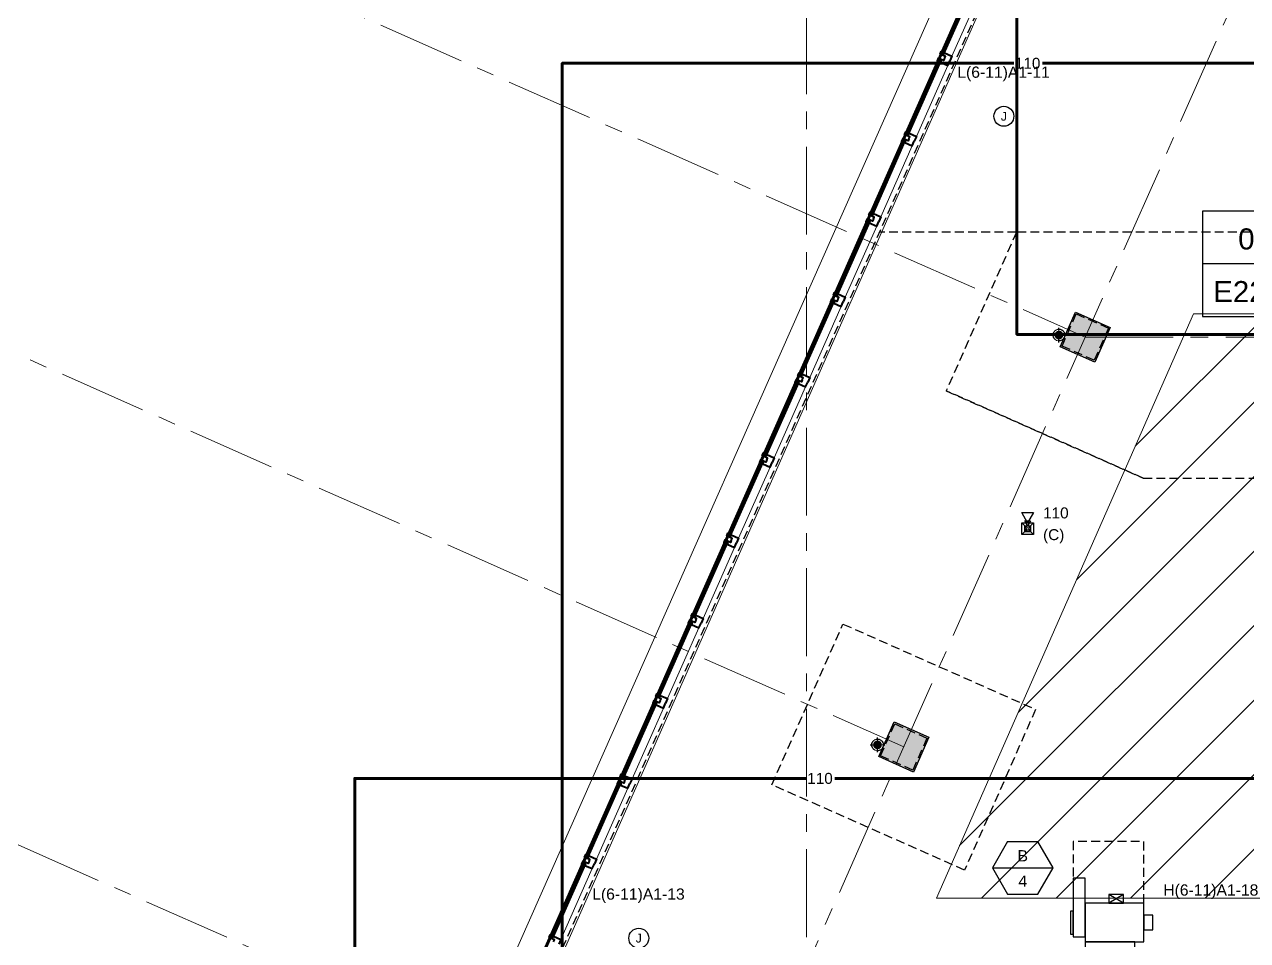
# Model space of a CAD drawing. Header units: inches. Extents: x -26500 to 0, y -3347 to 2257.
# Drawn here: x -24836 to -24000, y 515 to 1141 of the extents above; entities that cross this region are included whole.
import ezdxf
from ezdxf.enums import TextEntityAlignment as Align

# ---------------------------------------------------------------- set-up
doc = ezdxf.new("R2010")
doc.units = ezdxf.units.IN
doc.header["$LTSCALE"] = 48
doc.header["$MEASUREMENT"] = 0
for name, pattern in [('A104$0$CENTER', [2, 1.25, -0.25, 0.25, -0.25]), ('HIDDEN2', [0.1875, 0.125, -0.0625]), ('NB - 5th floor_plan$0$HIDDEN2', [0.1875, 0.125, -0.0625])]:
    doc.linetypes.add(name, pattern=pattern)
for name, color, linetype in [('0 @ 48', 7, 'Continuous'), ('0 @ 96', 7, 'Continuous'), ('A104$0$A-ANNO-PATT-1-4', 8, 'Continuous'), ('A104$0$A-COLS-COL1-4', 8, 'Continuous'), ('A104$0$A-FLOR-AWNG', 8, 'Continuous'), ('A104$0$A-FLOR-HLAREAS7-11', 8, 'Continuous'), ('A104$0$A-FLOR-SLAB', 8, 'Continuous'), ('A104$0$A-FLOR-SLEEVE', 8, 'Continuous'), ('A104$0$A-GLAZ', 8, 'Continuous'), ('A104$0$A-GRID-GRDP0-15', 8, 'Continuous'), ('A104$0$A-Roof-leader', 8, 'Continuous'), ('A104$0$C-PROP', 8, 'Continuous'), ('A604$0$A-FLOR-SLEEVE', 8, 'Continuous'), ('A604$0$A-SHAD-PAT2', 8, 'Continuous'), ('ANNTEXT', 6, 'Continuous'), ('E-FIRE', 234, 'Continuous'), ('E-Powr-Circ', 232, 'Continuous'), ('E-Powr-Devc @ 96', 233, 'Continuous'), ('E-TEXT', 6, 'Continuous'), ('G-Anno', 6, 'Continuous'), ('G-TEXT', 6, 'Continuous'), ('M-HVAC-blck', 6, 'Continuous'), ('M-HVAC-clrn', 1, 'HIDDEN2'), ('M-HVAC-EQPM-FPTD', 94, 'Continuous'), ('M-HVAC-FUTR', 4, 'HIDDEN2'), ('M-HVAC-Supp', 93, 'Continuous'), ('M-HVAC-TEXT', 6, 'Continuous'), ('NB - 5th floor_plan$0$STCCOLS1', 1, 'NB - 5th floor_plan$0$HIDDEN2'), ('NB - 5th floor_plan$0$STDROPS', 1, 'NB - 5th floor_plan$0$HIDDEN2'), ('NB - 5th floor_plan$0$STSLABEDGE', 1, 'NB - 5th floor_plan$0$HIDDEN2'), ('NB - 5th floor_plan$0$STWETSTACK', 1, 'NB - 5th floor_plan$0$HIDDEN2'), ('XREF', 7, 'Continuous')]:
    doc.layers.add(name, color=color, linetype=linetype)
doc.layers.add('E-Fire-Covr', color=240, linetype='Continuous', lineweight=70, plot=False)
doc.styles.add('M08', font='arial.ttf', dxfattribs={"height": 7.68})
doc.styles.add('M10', font='arial.ttf', dxfattribs={"height": 9.6})
doc.styles.add('MAMEP ANNO', font='arial.ttf', dxfattribs={"height": 0.101562})
doc.styles.add('P10', font='arial.ttf', dxfattribs={"height": 0.1})

# ---------------------------------------------------------------- blocks, each defined once
blk = doc.blocks.new('A104')
at = {"layer": 'A104$0$A-FLOR-HLAREAS7-11', "lineweight": 0}
h = blk.add_hatch(dxfattribs=at)
h.set_pattern_fill('HATCH', color=256, style=0, pattern_type=2)
h.set_pattern_definition([(45, (-24101.187, 216.82), (-25.4558, 25.4558), [])])
h.paths.add_polyline_path([(-23826.5654, 943.1574), (-23826.5655, 543.9097), (-24212.197, 543.9097), (-24036.5119, 943.1574)])
at = {"layer": 'A104$0$A-Roof-leader', "lineweight": 13}
h = blk.add_hatch(color=256, dxfattribs=at)
edge = h.paths.add_edge_path()
edge.add_arc((-24128.5457, 928.5538), 3, 0, 360)
h = blk.add_hatch(color=256, dxfattribs=at)
edge = h.paths.add_edge_path()
edge.add_arc((-24252.5105, 648.5817), 3, 0, 360)
at = {"layer": 'A104$0$A-ANNO-PATT-1-4'}
blk.add_solid([(-24117.1988, 944.3057), (-24093.4233, 933.7825), (-24127.7212, 920.5311), (-24103.9458, 910.0083)], dxfattribs=at)
at = {"layer": 'A104$0$A-ANNO-PATT-1-4', "lineweight": 30}
blk.add_solid([(-24251.6987, 640.5313), (-24241.176, 664.3057), (-24227.9233, 630.0085), (-24217.4008, 653.7827)], dxfattribs=at)
at = {"layer": 'A104$0$A-COLS-COL1-4', "lineweight": 30}
for points in [[(-24117.1988, 944.3057), (-24093.4233, 933.7825), (-24103.9458, 910.0083), (-24127.7212, 920.5311)], [(-24251.6987, 640.5313), (-24241.176, 664.3057), (-24217.4008, 653.7827), (-24227.9233, 630.0085)]]:
    blk.add_3dface(points, dxfattribs=at)
at = {"layer": 'A104$0$A-FLOR-AWNG', "lineweight": 0}
blk.add_line((-24033.7396, 1560.0949), (-24684.5815, 90.1818), dxfattribs=at)
at = {"layer": 'A104$0$A-FLOR-HLAREAS7-11', "lineweight": 0}
blk.add_3dface([(-23826.5654, 943.1574), (-23826.5655, 543.9097), (-24212.197, 543.9097), (-24036.5119, 943.1574)], dxfattribs=at)
at = {"layer": 'A104$0$A-FLOR-SLAB', "lineweight": 0}
blk.add_line((-24582.659, 246.8918), (-24082.047, 1377.5135), dxfattribs=at)
at = {"layer": 'A104$0$A-FLOR-SLEEVE', "lineweight": 0}
for p, q in [((-24133.5457, 928.5538), (-24123.5457, 928.5538)), ((-24128.5457, 923.5538), (-24128.5457, 933.5538)), ((-24252.5105, 643.5817), (-24252.5105, 653.5817)), ((-24257.5105, 648.5817), (-24247.5105, 648.5817))]:
    blk.add_line(p, q, dxfattribs=at)
at = {"layer": 'A104$0$A-FLOR-SLEEVE', "lineweight": 13}
for centre in [(-24128.5457, 928.5538), (-24252.5105, 648.5817)]:
    blk.add_circle(centre, 4, dxfattribs=at)
at = {"layer": 'A104$0$A-GLAZ', "lineweight": 0}
for p, q in [((-24599.4792, 240.3944), (-24088.548, 1394.3341)), ((-24208.1506, 1121.1157), (-24186.0855, 1170.9492)), ((-24207.6934, 1120.9132), (-24185.6284, 1170.7468)), ((-24201.6749, 1119.0686), (-24180.2172, 1167.5306)), ((-24210.3772, 1116.0871), (-24232.4422, 1066.2536)), ((-24209.92, 1115.8847), (-24231.9851, 1066.0512)), ((-24204.5088, 1112.6685), (-24225.9666, 1064.2065)), ((-24256.7338, 1011.3915), (-24234.6688, 1061.225)), ((-24256.2767, 1011.1891), (-24234.2116, 1061.0226)), ((-24250.2582, 1009.3444), (-24228.8004, 1057.8064)), ((-24258.9608, 1006.3619), (-24281.0259, 956.5284)), ((-24258.5036, 1006.1595), (-24280.5687, 956.3259)), ((-24253.0924, 1002.9433), (-24274.5502, 954.4813)), ((-24305.3175, 901.6663), (-24283.2524, 951.4998)), ((-24304.8603, 901.4638), (-24282.7953, 951.2974)), ((-24298.8418, 899.6192), (-24277.384, 948.0812)), ((-24307.5445, 896.6367), (-24329.6096, 846.8031)), ((-24307.0873, 896.4342), (-24329.1524, 846.6007)), ((-24301.6761, 893.2181), (-24323.1339, 844.7561)), ((-24353.9012, 791.941), (-24331.8361, 841.7746)), ((-24353.444, 791.7386), (-24331.3789, 841.5721)), ((-24347.4255, 789.894), (-24325.9677, 838.356)), ((-24356.1282, 786.9114), (-24378.1933, 737.0779)), ((-24355.671, 786.709), (-24377.7361, 736.8755)), ((-24350.2598, 783.4928), (-24371.7176, 735.0308)), ((-24402.4849, 682.2158), (-24380.4198, 732.0493)), ((-24402.0277, 682.0134), (-24379.9626, 731.8469)), ((-24396.0092, 680.1688), (-24374.5514, 728.6307)), ((-24404.7119, 677.1862), (-24426.777, 627.3527)), ((-24404.2547, 676.9838), (-24426.3198, 627.1502)), ((-24398.8435, 673.7676), (-24420.3013, 625.3056)), ((-24451.0686, 572.4906), (-24429.0035, 622.3241)), ((-24450.6114, 572.2881), (-24428.5463, 622.1217)), ((-24444.5929, 570.4435), (-24423.1351, 618.9055)), ((-24453.2956, 567.461), (-24475.3606, 517.6274)), ((-24452.8384, 567.2585), (-24474.9034, 517.425)), ((-24447.4272, 564.0424), (-24468.8849, 515.5804))]:
    blk.add_line(p, q, dxfattribs=at)
at = {"layer": 'A104$0$A-GLAZ', "lineweight": 40}
for p, q in [((-24208.3792, 1121.2169), (-24186.3141, 1171.0504)), ((-24207.2363, 1120.7108), (-24185.1712, 1170.5443)), ((-24207.2363, 1120.7108), (-24208.3792, 1121.2169)), ((-24210.6057, 1116.1883), (-24232.6708, 1066.3548)), ((-24209.4628, 1115.6823), (-24231.5279, 1065.8487)), ((-24209.4628, 1115.6823), (-24210.6057, 1116.1883)), ((-24231.5279, 1065.8487), (-24232.6708, 1066.3548)), ((-24256.9624, 1011.4927), (-24234.8974, 1061.3263)), ((-24255.8195, 1010.9866), (-24233.7544, 1060.8202)), ((-24233.7544, 1060.8202), (-24234.8974, 1061.3263)), ((-24255.8195, 1010.9866), (-24256.9624, 1011.4927)), ((-24259.1894, 1006.4631), (-24281.2545, 956.6296)), ((-24258.0465, 1005.957), (-24280.1115, 956.1235)), ((-24258.0465, 1005.957), (-24259.1894, 1006.4631)), ((-24280.1115, 956.1235), (-24281.2545, 956.6296)), ((-24305.5461, 901.7675), (-24283.481, 951.601)), ((-24304.4032, 901.2614), (-24282.3381, 951.0949)), ((-24282.3381, 951.0949), (-24283.481, 951.601)), ((-24307.7731, 896.7379), (-24329.8382, 846.9043)), ((-24306.6301, 896.2318), (-24328.6952, 846.3983)), ((-24306.6301, 896.2318), (-24307.7731, 896.7379)), ((-24304.4032, 901.2614), (-24305.5461, 901.7675)), ((-24328.6952, 846.3983), (-24329.8382, 846.9043)), ((-24354.1298, 792.0423), (-24332.0647, 841.8758)), ((-24352.9868, 791.5362), (-24330.9217, 841.3697)), ((-24330.9217, 841.3697), (-24332.0647, 841.8758)), ((-24356.3568, 787.0127), (-24378.4219, 737.1791)), ((-24355.2138, 786.5066), (-24377.2789, 736.673)), ((-24355.2138, 786.5066), (-24356.3568, 787.0127)), ((-24352.9868, 791.5362), (-24354.1298, 792.0423)), ((-24377.2789, 736.673), (-24378.4219, 737.1791)), ((-24402.7135, 682.317), (-24380.6484, 732.1506)), ((-24401.5705, 681.8109), (-24379.5054, 731.6445)), ((-24379.5054, 731.6445), (-24380.6484, 732.1506)), ((-24404.9405, 677.2874), (-24427.0056, 627.4539)), ((-24403.7975, 676.7813), (-24404.9405, 677.2874)), ((-24401.5705, 681.8109), (-24402.7135, 682.317)), ((-24403.7975, 676.7813), (-24425.8626, 626.9478)), ((-24425.8626, 626.9478), (-24427.0056, 627.4539)), ((-24451.2972, 572.5918), (-24429.2321, 622.4253)), ((-24450.1542, 572.0857), (-24428.0891, 621.9193)), ((-24428.0891, 621.9193), (-24429.2321, 622.4253)), ((-24450.1542, 572.0857), (-24451.2972, 572.5918)), ((-24453.5241, 567.5622), (-24475.5892, 517.7286)), ((-24452.3812, 567.0561), (-24474.4463, 517.2226)), ((-24452.3812, 567.0561), (-24453.5241, 567.5622)), ((-24474.4463, 517.2226), (-24475.5892, 517.7286))]:
    blk.add_line(p, q, dxfattribs=at)
at = {"layer": 'A104$0$A-GLAZ', "lineweight": 40, "flags": 128}
for points in [[(-24206.7496, 1117.4875), (-24206.1422, 1118.8593), (-24209.7997, 1120.4788), (-24208.99, 1122.3075), (-24208.3042, 1122.0039), (-24208.709, 1121.0895), (-24207.1089, 1120.381), (-24206.704, 1121.2954), (-24201.6749, 1119.0686), (-24203.0921, 1115.868)], [(-24206.7491, 1117.4886), (-24207.3565, 1116.1167), (-24211.014, 1117.7362), (-24211.8238, 1115.9074), (-24211.138, 1115.6038), (-24210.7331, 1116.5182), (-24209.133, 1115.8096), (-24209.5378, 1114.8953), (-24204.5088, 1112.6685), (-24203.0916, 1115.8691)], [(-24231.041, 1062.6259), (-24231.6481, 1061.2546), (-24235.3057, 1062.8741), (-24236.1154, 1061.0453), (-24235.4296, 1060.7417), (-24235.0247, 1061.6561), (-24233.4246, 1060.9476), (-24233.8294, 1060.0332), (-24228.8004, 1057.8064), (-24227.3835, 1061.0065)], [(-24231.041, 1062.6259), (-24230.4338, 1063.9972), (-24234.0913, 1065.6167), (-24233.2816, 1067.4454), (-24232.5958, 1067.1418), (-24233.0006, 1066.2274), (-24231.4005, 1065.5189), (-24230.9956, 1066.4333), (-24225.9666, 1064.2065), (-24227.3835, 1061.0065)], [(-24255.3328, 1007.7633), (-24254.7254, 1009.1352), (-24258.3829, 1010.7546), (-24257.5732, 1012.5834), (-24256.8874, 1012.2797), (-24257.2923, 1011.3653), (-24255.6921, 1010.6568), (-24255.2872, 1011.5712), (-24250.2582, 1009.3444), (-24251.6753, 1006.1439)], [(-24255.3328, 1007.7633), (-24255.9402, 1006.3915), (-24259.5977, 1008.0109), (-24260.4075, 1006.1822), (-24259.7217, 1005.8785), (-24259.3168, 1006.7929), (-24257.7166, 1006.0844), (-24258.1215, 1005.17), (-24253.0924, 1002.9433), (-24251.6753, 1006.1439)], [(-24279.6246, 952.9007), (-24280.2318, 951.5294), (-24283.8893, 953.1489), (-24284.6991, 951.3201), (-24284.0133, 951.0165), (-24283.6084, 951.9308), (-24282.0083, 951.2223), (-24282.4131, 950.3079), (-24277.384, 948.0812), (-24275.9671, 951.2812)], [(-24279.6246, 952.9007), (-24279.0175, 954.272), (-24282.675, 955.8915), (-24281.8652, 957.7202), (-24281.1795, 957.4166), (-24281.5843, 956.5022), (-24279.9842, 955.7937), (-24279.5793, 956.7081), (-24274.5502, 954.4813), (-24275.9671, 951.2812)], [(-24303.9165, 898.0381), (-24303.3091, 899.4099), (-24306.9666, 901.0294), (-24306.1569, 902.8581), (-24305.4711, 902.5545), (-24305.8759, 901.6401), (-24304.2758, 900.9316), (-24303.8709, 901.846), (-24298.8418, 899.6192), (-24300.259, 896.4186)], [(-24303.9165, 898.0381), (-24304.5239, 896.6663), (-24308.1814, 898.2857), (-24308.9911, 896.457), (-24308.3053, 896.1533), (-24307.9005, 897.0677), (-24306.3003, 896.3592), (-24306.7052, 895.4448), (-24301.6761, 893.2181), (-24300.259, 896.4186)], [(-24328.2083, 843.1755), (-24327.6011, 844.5468), (-24331.2587, 846.1662), (-24330.4489, 847.995), (-24329.7631, 847.6913), (-24330.168, 846.777), (-24328.5678, 846.0684), (-24328.163, 846.9828), (-24323.1339, 844.7561), (-24324.5508, 841.556)], [(-24328.2083, 843.1755), (-24328.8155, 841.8042), (-24332.473, 843.4236), (-24333.2827, 841.5949), (-24332.597, 841.2912), (-24332.1921, 842.2056), (-24330.5919, 841.4971), (-24330.9968, 840.5827), (-24325.9677, 838.356), (-24324.5508, 841.556)], [(-24352.5002, 788.3129), (-24353.1076, 786.941), (-24356.7651, 788.5605), (-24357.5748, 786.7317), (-24356.889, 786.4281), (-24356.4842, 787.3425), (-24354.884, 786.6339), (-24355.2889, 785.7196), (-24350.2598, 783.4928), (-24348.8427, 786.6934)], [(-24352.5002, 788.3129), (-24351.8927, 789.6847), (-24355.5503, 791.3041), (-24354.7405, 793.1329), (-24354.0547, 792.8293), (-24354.4596, 791.9149), (-24352.8595, 791.2064), (-24352.4546, 792.1207), (-24347.4255, 789.894), (-24348.8427, 786.6934)], [(-24376.792, 733.4502), (-24376.1848, 734.8215), (-24379.8423, 736.441), (-24379.0326, 738.2698), (-24378.3468, 737.9661), (-24378.7517, 737.0517), (-24377.1515, 736.3432), (-24376.7467, 737.2576), (-24371.7176, 735.0308), (-24373.1345, 731.8308)], [(-24376.792, 733.4502), (-24377.3992, 732.0789), (-24381.0567, 733.6984), (-24381.8664, 731.8696), (-24381.1806, 731.566), (-24380.7758, 732.4804), (-24379.1756, 731.7719), (-24379.5805, 730.8575), (-24374.5514, 728.6307), (-24373.1345, 731.8308)], [(-24401.0838, 678.5876), (-24401.6913, 677.2158), (-24405.3488, 678.8353), (-24406.1585, 677.0065), (-24405.4727, 676.7029), (-24405.0678, 677.6172), (-24403.4677, 676.9087), (-24403.8725, 675.9943), (-24398.8435, 673.7676), (-24397.4263, 676.9682)], [(-24401.0838, 678.5876), (-24400.4764, 679.9595), (-24404.1339, 681.5789), (-24403.3242, 683.4077), (-24402.6384, 683.104), (-24403.0433, 682.1896), (-24401.4431, 681.4811), (-24401.0383, 682.3955), (-24396.0092, 680.1688), (-24397.4263, 676.9682)], [(-24425.3757, 623.725), (-24424.7685, 625.0963), (-24428.426, 626.7158), (-24427.6163, 628.5445), (-24426.9305, 628.2409), (-24427.3354, 627.3265), (-24425.7352, 626.618), (-24425.3303, 627.5324), (-24420.3013, 625.3056), (-24421.7182, 622.1056)], [(-24425.3757, 623.725), (-24425.9829, 622.3537), (-24429.6404, 623.9732), (-24430.4501, 622.1444), (-24429.7643, 621.8408), (-24429.3594, 622.7551), (-24427.7593, 622.0466), (-24428.1642, 621.1323), (-24423.1351, 618.9055), (-24421.7182, 622.1056)], [(-24449.6675, 568.8624), (-24450.2749, 567.4906), (-24453.9324, 569.11), (-24454.7422, 567.2813), (-24454.0564, 566.9776), (-24453.6515, 567.892), (-24452.0514, 567.1835), (-24452.4562, 566.2691), (-24447.4272, 564.0424), (-24446.01, 567.2429)], [(-24449.6675, 568.8624), (-24449.0601, 570.2342), (-24452.7176, 571.8537), (-24451.9079, 573.6824), (-24451.2221, 573.3788), (-24451.627, 572.4644), (-24450.0268, 571.7559), (-24449.6219, 572.6703), (-24444.5929, 570.4435), (-24446.01, 567.2429)], [(-24473.9594, 513.9998), (-24473.3522, 515.3711), (-24477.0097, 516.9905), (-24476.2, 518.8193), (-24475.5142, 518.5156), (-24475.919, 517.6013), (-24474.3189, 516.8928), (-24473.914, 517.8071), (-24468.8849, 515.5804), (-24470.3019, 512.3803)]]:
    blk.add_lwpolyline(points, dxfattribs=at)
at = {"layer": 'A104$0$A-GRID-GRDP0-15', "linetype": 'A104$0$CENTER', "lineweight": 0}
for p, q in [((-24301.0236, 2113.2362), (-24301.0236, -676.9046)), ((-23943.3256, 1304.8799), (-24820.8121, -676.9042)), ((-24943.0764, 1295.7705), (-24110.5721, 927.1574)), ((-25072.9294, 1018.4055), (-24234.537, 647.1853)), ((-24110.5721, 927.1574), (-20437.5384, 927.1574)), ((-25191.031, 735.7705), (-24358.5266, 367.1574))]:
    blk.add_line(p, q, dxfattribs=at)
at = {"layer": 'A104$0$C-PROP', "lineweight": 40, "flags": 128}
blk.add_lwpolyline([(-25004.5437, -676.9041), (-24022.0239, 1542.095), (-21061.0239, 1542.095), (-21061.0239, -676.9042)], dxfattribs=at)
blk = doc.blocks.new('NB - 5th floor_plan')
at = {"layer": 'NB - 5th floor_plan$0$STCCOLS1', "color": 1, "linetype": 'NB - 5th floor_plan$0$HIDDEN2'}
for points in [[(-24116.6888, 942.9864), (-24094.7425, 933.2728), (-24104.4555, 911.3275), (-24126.402, 921.0409), (-24116.6887, 942.9874)], [(-24250.3795, 641.041), (-24240.6663, 662.9865), (-24218.7199, 653.273), (-24228.433, 631.3276), (-24250.3795, 641.041)]]:
    blk.add_lwpolyline(points, dxfattribs=at)
at = {"layer": 'NB - 5th floor_plan$0$STDROPS', "color": 1, "linetype": 'NB - 5th floor_plan$0$HIDDEN2'}
blk.add_line((-24157.5939, 998.8), (-24251.0992, 998.8), dxfattribs=at)
blk.add_line((-24157.5939, 998.8), (-24251.0992, 998.8), dxfattribs=at)
for points in [[(-24070.8689, 830.8), (-23881.0236, 830.8), (-23881.0236, 998.8), (-24157.5939, 998.8), (-24205.5717, 890.4431), (-24070.8689, 830.8), (-24205.5717, 890.4431)], [(-24276.1171, 731.1154), (-24144.4468, 672.8149), (-24193.0305, 563.0897), (-24324.7008, 621.3901), (-24276.1171, 731.1153)], [(-24276.1171, 731.1154), (-24144.4468, 672.8149), (-24193.0305, 563.0897), (-24324.7008, 621.3901), (-24276.1171, 731.1153)]]:
    blk.add_lwpolyline(points, dxfattribs=at)
at = {"layer": 'NB - 5th floor_plan$0$STSLABEDGE', "color": 1, "linetype": 'NB - 5th floor_plan$0$HIDDEN2', "elevation": 0}
blk.add_lwpolyline([(-24410.5216, 169.3061), (-24584.3081, 246.2546), (-24082.6837, 1379.1629), (-23921.1515, 1307.6403), (-23870.5233, 1357.7144), (-23870.5233, 1531.5979), (-21297.5245, 1531.5947), (-21279.6923, 1531.5951), (-21071.5239, 1531.5949), (-21071.5239, -7.4045), (-21293.4359, -7.4045), (-21298.4429, -7.4045), (-22490.5236, -7.4045), (-22490.5236, 52.5948), (-22871.5236, 52.5948), (-22871.5236, -7.4045), (-24410.5239, -7.4045), (-24410.5216, 169.3061)], dxfattribs=at)
at = {"layer": 'NB - 5th floor_plan$0$STWETSTACK', "color": 1, "linetype": 'NB - 5th floor_plan$0$HIDDEN2'}
for p, q in [((-24133.5443, 928.5532, -0.0063), (-24123.5443, 928.5532, -0.0063)), ((-24128.5443, 923.5532, -0.0063), (-24128.5443, 933.5532, -0.0063)), ((-24252.5092, 643.5811, -0.0063), (-24252.5092, 653.5811, -0.0063)), ((-24257.5092, 648.5811, -0.0063), (-24247.5092, 648.5811, -0.0063))]:
    blk.add_line(p, q, dxfattribs=at)
for centre in [(-24128.5443, 928.5532, -0.0063), (-24252.5092, 648.5811, -0.0063)]:
    blk.add_circle(centre, 4, dxfattribs=at)
blk = doc.blocks.new('A$C420D110D')
blk.add_line((48, 24), (0, 24))
blk.add_lwpolyline([(0, 48), (0, 0), (48, 0), (48, 48)], close=True)
at = {"layer": 'G-TEXT', "color": 6, "style": 'P10'}
for tag, p in [('M3.01', (23.76, 35.4)), ('01', (24.33, 11.4))]:
    blk.add_attdef(tag, text='', height=9.6, dxfattribs=at).set_placement(p, align=Align.MIDDLE)
blk = doc.blocks.new('A604')
at = {"layer": 'A604$0$A-FLOR-SLEEVE', "lineweight": 0}
for p, q in [((-24133.55, 928.55), (-24123.55, 928.55)), ((-24128.55, 923.55), (-24128.55, 933.55)), ((-24252.51, 643.58), (-24252.51, 653.58)), ((-24257.51, 648.58), (-24247.51, 648.58))]:
    blk.add_line(p, q, dxfattribs=at)
at = {"layer": 'A604$0$A-FLOR-SLEEVE', "lineweight": 13}
for centre in [(-24128.55, 928.55), (-24252.51, 648.58)]:
    blk.add_circle(centre, 4, dxfattribs=at)
at = {"layer": 'A604$0$A-SHAD-PAT2', "lineweight": 13, "flags": 128}
blk.add_lwpolyline([(-23882.03, 1543.1), (-21061.02, 1542.09), (-21060.02, -18.91), (-22502.03, -18.91), (-22501.02, 42.09), (-22861.02, 42.09), (-22860.02, -18.91), (-24422.02, -18.91), (-24422.02, 161.83), (-24599.48, 240.39), (-24088.55, 1394.34), (-23923.44, 1320.14), (-23881.02, 1362.09), (-23882.03, 1543.1)], close=True, dxfattribs=at)
blk = doc.blocks.new('FA-StrobeSymbol-Anno')
at = {"color": 0, "linetype": 'ByBlock'}
for p, q in [((-0.044, 0.044), (-0.074, 0.074)), ((0.044, 0.044), (0.074, 0.074)), ((-0.044, -0.044), (-0.074, -0.074)), ((0.044, -0.044), (0.074, -0.074))]:
    blk.add_line(p, q, dxfattribs=at)
blk.add_circle((0, 0), 0.0403, dxfattribs=at)
blk = doc.blocks.new('*U770')
at = {"layer": '0 @ 48', "color": 0, "linetype": 'ByBlock', "xscale": 24, "yscale": 24, "zscale": 24}
blk.add_blockref('FA-StrobeSymbol-Anno', (0, 4), dxfattribs=at)
at = {"layer": '0 @ 96', "color": 0, "linetype": 'ByBlock', "xscale": 48, "yscale": 48, "zscale": 48}
blk.add_blockref('FA-StrobeSymbol-Anno', (0, 4), dxfattribs=at)
blk = doc.blocks.new('FA-Speaker-Anno')
at = {"color": 0, "linetype": 'ByBlock'}
for p, q in [((0.0833, 0), (0.1562, 0.0417)), ((0.1562, -0.0417), (0.0833, 0)), ((0.1562, 0.0417), (0.1562, -0.0417))]:
    blk.add_line(p, q, dxfattribs=at)
blk.add_lwpolyline([(0, 0.0417), (0.0833, 0.0417), (0.0833, -0.0417), (0, -0.0417)], close=True, dxfattribs=at)
blk = doc.blocks.new('*U771')
at = {"layer": '0 @ 48', "color": 0, "linetype": 'ByBlock', "xscale": 48, "yscale": 48, "zscale": 48, "rotation": 90}
blk.add_blockref('FA-Speaker-Anno', (0, 2), dxfattribs=at)
at = {"layer": '0 @ 96', "color": 0, "linetype": 'ByBlock', "xscale": 96, "yscale": 96, "zscale": 96, "rotation": 90}
blk.add_blockref('FA-Speaker-Anno', (0, 0), dxfattribs=at)
blk = doc.blocks.new('*U149')
at = {"layer": 'E-Fire-Covr'}
blk.add_lwpolyline([(10.15, 322), (318, 322), (318, -314), (-318, -314), (-318, 322), (-9.51, 322)], dxfattribs=at)
for name in ['*U771', '*U770']:
    blk.add_blockref(name, (0, 0))
at = {"color": 6, "style": 'MAMEP ANNO'}
for s, p in [('110', (10.55, 11.08)), ('(C)', (10.55, -3.78))]:
    blk.add_text(s, height=7.5, dxfattribs=at).set_placement(p)
at = {"layer": 'E-Fire-Covr', "style": 'MAMEP ANNO'}
blk.add_text('110', height=7.5, dxfattribs=at).set_placement((0, 322), align=Align.MIDDLE_CENTER)
blk = doc.blocks.new('Symbol-Thermostat-Anno')
at = {"color": 0, "linetype": 'ByBlock'}
blk.add_circle((0, 0), 0.0711, dxfattribs=at)
at = {"color": 0, "linetype": 'ByBlock', "style": 'MAMEP ANNO'}
blk.add_attdef('T', text='', height=0.0625, dxfattribs=at).set_placement((0, 0), align=Align.MIDDLE)
blk = doc.blocks.new('A$C73FD2CE6')
at = {"layer": 'M-HVAC-blck'}
for p, q in [((10.41, 36), (0, 18.01)), ((10.41, 36), (31.18, 36)), ((41.57, 17.97), (31.18, 36)), ((0, 18.01), (10.37, 0)), ((0.01, 17.99), (41.56, 17.99)), ((31.17, 0), (41.57, 17.97)), ((10.37, 0), (31.17, 0))]:
    blk.add_line(p, q, dxfattribs=at)
at = {"layer": 'M-HVAC-TEXT', "style": 'M08'}
for tag, p in [('2', (20.78, 26.3)), ('1', (20.78, 8.99))]:
    blk.add_attdef(tag, text='', height=7.68, dxfattribs=at).set_placement(p, align=Align.MIDDLE)
blk = doc.blocks.new('A$C4BF10DA9')
at = {"layer": 'E-Powr-Circ'}
for p, q in [((20, 42), (30, 36.25)), ((20, 36.25), (30, 42))]:
    blk.add_line(p, q, dxfattribs=at)
at = {"layer": 'M-HVAC-clrn', "flags": 128}
blk.add_lwpolyline([(6, 42), (6, 0), (54.25, 0), (54.25, 25)], dxfattribs=at)
at = {"layer": 'M-HVAC-EQPM-FPTD'}
for p, q in [((6, 68.5), (6, 42)), ((46.25, 68.5), (6, 68.5)), ((46.25, 42), (46.25, 68.5)), ((6, 42), (46.25, 42))]:
    blk.add_line(p, q, dxfattribs=at)
for points in [[(12.25, 68.5), (46.25, 68.5), (46.25, 80.5), (12.25, 80.5)], [(6, 50.25), (6, 60.25), (0, 60.25), (0, 50.25)], [(46.25, 25), (54.25, 25), (54.25, 65), (46.25, 65)], [(30, 42), (20, 42), (20, 36.25), (30, 36.25)]]:
    blk.add_lwpolyline(points, close=True, dxfattribs=at)
at = {"layer": 'M-HVAC-Supp'}
blk.add_lwpolyline([(56.25, 47.5), (56.25, 63.25), (54.25, 63.25), (54.25, 47.5)], close=True, dxfattribs=at)

msp = doc.modelspace()

# ---------------------------------------------------------------- block references
at = {"layer": 'E-FIRE'}
for p in [(-23839.25, 1243.01), (-24149.94, 792.23), (-24291.84, 303.69)]:
    msp.add_blockref('*U149', p, dxfattribs=at)
at = {"layer": 'E-Powr-Devc @ 96', "xscale": 96, "yscale": 96, "zscale": 96}
for p in [(-24166.17, 1078), (-24415.67, 516.5)]:
    msp.add_blockref('Symbol-Thermostat-Anno', p, dxfattribs=at).add_auto_attribs({'T': 'J'})
at = {"layer": 'G-Anno'}
ref = msp.add_blockref('A$C420D110D', (-24030.49, 941.14), dxfattribs=dict(at, xscale=1.5, yscale=1.5, zscale=1.5))
ref.add_attrib('01', 'E2201', dxfattribs={"layer": 'G-TEXT', "color": 6, "height": 14.402, "style": 'M10'}).set_placement((-23994, 958.24), align=Align.MIDDLE)
ref.add_attrib('M3.01', '01', dxfattribs={"layer": 'G-TEXT', "color": 6, "height": 14.402, "style": 'M10'}).set_placement((-23994.85, 994.24), align=Align.MIDDLE)
at = {"layer": 'M-HVAC-blck'}
msp.add_blockref('A$C73FD2CE6', (-24174.03, 546.51), dxfattribs=at).add_auto_attribs({'2': 'B', '1': '4'})
at = {"layer": 'M-HVAC-FUTR', "rotation": 180}
msp.add_blockref('A$C4BF10DA9', (-24064.47, 582.51), dxfattribs=at)
at = {"layer": 'XREF'}
for name in ['A104', 'NB - 5th floor_plan', 'A604']:
    msp.add_blockref(name, (0, 0), dxfattribs=at)

# ---------------------------------------------------------------- texts
at = {"layer": 'ANNTEXT', "insert": (-24057.24, 553.27), "char_height": 7.68, "attachment_point": 1, "style": 'M08'}
msp.add_mtext_dynamic_manual_height_columns('H(6-11)A1-18', width=59.1811, gutter_width=1, heights=[0], dxfattribs=at)
at = {"layer": 'E-TEXT', "char_height": 7.68, "attachment_point": 1, "style": 'M08'}
for s, insert in [('L(6-11)A1-11', (-24198, 1112)), ('L(6-11)A1-13', (-24447.5, 550.5))]:
    msp.add_mtext_dynamic_manual_height_columns(s, width=61.7437, gutter_width=1, heights=[0], dxfattribs=dict(at, insert=insert))

doc.saveas('drawing.dxf')
